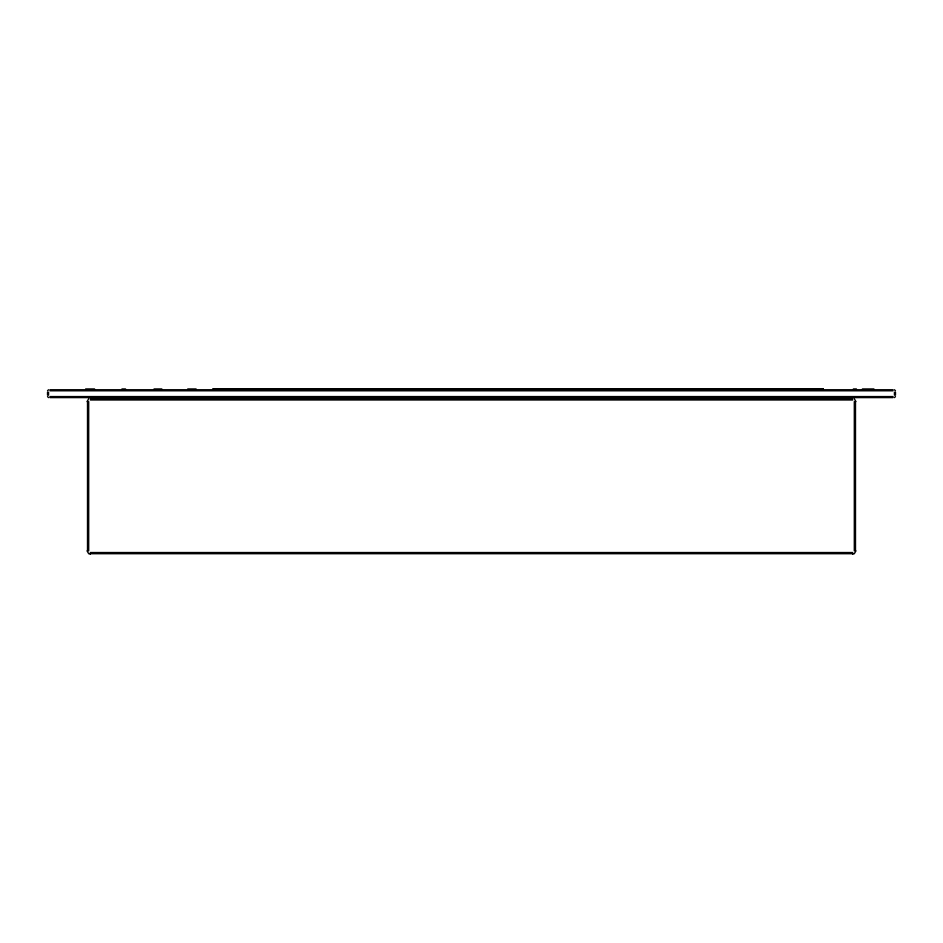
<?xml version="1.0" encoding="UTF-8"?>
<svg xmlns="http://www.w3.org/2000/svg" width="943" height="943" viewBox="0 0 943 943"><rect width="100%" height="100%" fill="white"/><g stroke="black" fill="none" stroke-linecap="round" stroke-linejoin="round"><path stroke-width="1.41" d="M87.086 401.565L88.689 398.795M855.914 550.936L854.311 553.706L852.72 554.13M47.527 390.791L48.553 389.754M894.447 397.604L895.473 396.579M85.636 388.952L94.583 388.952M121.93 388.952L125.56 388.952M154.027 388.952L161.854 388.952M187.728 388.952L196.109 388.952M212.835 389.058L391.286 389.011M391.769 389.058L823.322 389.058M853.356 388.952L856.433 388.952M862.397 388.952L873.937 388.952M49.944 389.754L893.056 389.754M49.944 390.791L893.056 390.791M49.944 396.579L893.056 396.579M49.944 397.604L893.056 397.604M90.28 398.795L852.72 398.795M90.28 399.973L852.72 399.973M90.28 552.539L852.72 552.539M90.28 553.706L852.72 553.706M90.28 554.13L88.689 553.706L87.086 550.936M894.447 389.754L895.473 390.791M854.311 398.795L855.914 401.565M47.527 396.579L48.553 397.604M895.473 392.182L895.473 395.176M894.447 392.182L894.447 395.176M855.49 401.565L855.49 550.936M854.311 401.565L854.311 550.936M88.689 401.565L88.689 550.936M87.51 401.565L87.51 550.936M48.553 392.182L48.553 395.176M47.527 392.182L47.527 395.176M391.286 389.235L212.835 389.235L391.286 389.282M823.322 389.235L391.769 389.235L823.322 389.282"/></g></svg>
